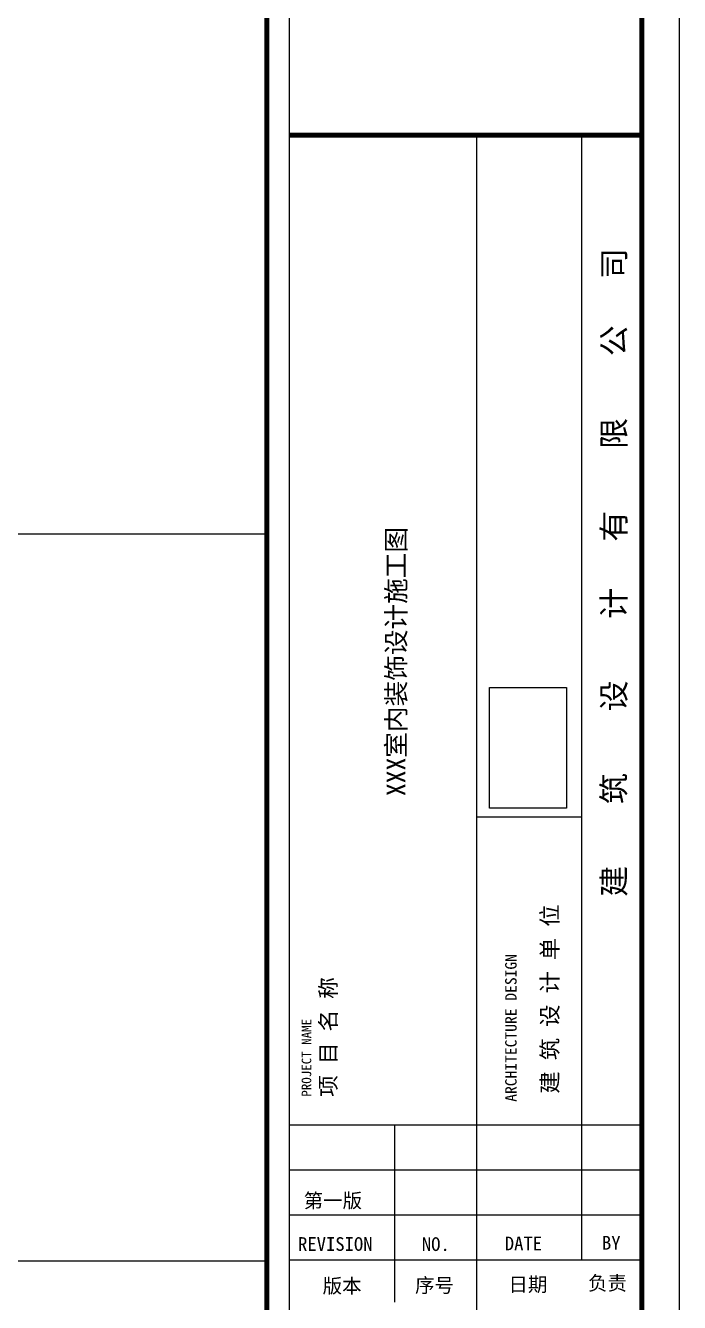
# Model space of a CAD drawing. Header units: millimetres. Extents: x 34817 to 170845, y 26625 to 47482.
# Drawn here: x 120131 to 124275, y 34998 to 43089 of the extents above; entities that cross this region are included whole.
import ezdxf
from ezdxf.enums import TextEntityAlignment as Align

# ---------------------------------------------------------------- set-up
doc = ezdxf.new("R2010")
doc.units = ezdxf.units.MM
doc.layers.get('0').update_dxf_attribs({"color": 142})
doc.layers.add('A-LIBRARY-图框', color=13, linetype='Continuous')
doc.styles.add('黑体', font='simhei_0.ttf')
picture_1 = doc.add_image_def('image1.jpg', size_in_pixel=(828, 1296))

# ---------------------------------------------------------------- blocks, each defined once
blk = doc.blocks.new('A$A20FB58630')
for p, q in [((557.47, 6.98), (557.47, 413.02)), ((557.47, 351.91), (623.11, 351.91)), ((592.38, 87.78), (592.38, 351.91)), ((611.93, 142.44), (611.93, 351.91)), ((592.38, 224.99), (611.93, 224.99)), ((623.11, 167.58), (557.47, 167.58)), ((577.12, 134.63), (577.12, 167.58)), ((623.11, 159.2), (557.47, 159.2)), ((623.11, 150.82), (557.47, 150.82)), ((623.11, 142.44), (557.47, 142.44))]:
    blk.add_line(p, q)
at = {"const_width": 0.938}
blk.add_lwpolyline([(43.07, 6.98), (623.11, 6.98), (623.11, 413.02), (43.07, 413.02)], close=True, dxfattribs=at)
for points in [[(553.28, 6.98), (553.28, 413.02)], [(623.11, 351.91), (557.47, 351.91)]]:
    blk.add_lwpolyline(points, dxfattribs=at)
at = {"layer": 'A-LIBRARY-图框', "color": 1}
blk.add_line((630.09, -36.09), (630.09, 456.09), dxfattribs=at)
at = {"style": '黑体'}
blk.add_text(' 建    筑    设    计   有    限    公   司', height=4.223, rotation=90, dxfattribs=at).set_placement((617.79, 269.06), align=Align.MIDDLE)
at = {"lineweight": 9, "style": '黑体'}
blk.add_text('建 筑 设 计 单 位', height=3.0405, rotation=90, dxfattribs=at).set_placement((607.47, 173.46))
at = {"style": '黑体'}
for s, height, p in [('ARCHITECTURE DESIGN', 2.1284, (599.77, 171.94)), ('项 目 名 称', 2.974, (566.18, 172.86, -202.7)), ('PROJECT NAME', 1.7736, (561.53, 172.89, -202.7))]:
    blk.add_text(s, height=height, rotation=90, dxfattribs=at).set_placement(p)
for s, height, p in [('第一版', 2.655, (560.13, 152.21)), ('REVISION', 2.549, (559.08, 144.19)), ('NO.', 2.549, (582.13, 144.17)), ('DATE', 2.549, (597.57, 144.29)), ('BY', 2.549, (615.66, 144.41)), ('版本', 2.655, (563.66, 136.34)), ('序号', 2.655, (580.87, 136.45)), ('日期', 2.655, (598.25, 136.61)), ('负责', 2.655, (613.06, 136.85))]:
    blk.add_text(s, height=height, dxfattribs=at).set_placement(p)
for tag, height, p in [('XXX', 3.5, (589.83, 374.91)), ('材料清单', 2.5, (592.38, 64.41)), ('1:60', 2.5, (579.33, 35.91)), ('2019.05', 2.5, (611.83, 35.91)), ('PL-00', 2.5, (592.33, 26.91))]:
    blk.add_attdef(tag, text='', height=height, dxfattribs=at).set_placement(p, align=Align.MIDDLE_CENTER)
blk.add_attdef('XXX室内装饰设计施工图', text='', height=3.5, rotation=90, dxfattribs=at).set_placement((577.33, 253.91), align=Align.MIDDLE_CENTER)

msp = doc.modelspace()

# ---------------------------------------------------------------- linework, layer by layer
at = {"layer": 'A-LIBRARY-图框'}
for p, q in [((104297, 39867.9), (121660.6, 39867.9)), ((104297, 35261.8), (121660.6, 35261.8))]:
    msp.add_line(p, q, dxfattribs=at)

# ---------------------------------------------------------------- block references
ref = msp.add_blockref('A$A20FB58630', (102831.2, 30418.1), dxfattribs=dict(at, xscale=34.03219720310778, yscale=34.03219720310778, zscale=34.03219720310778))
ref.add_attrib('XXX室内装饰设计施工图', 'XXX室内装饰设计施工图', dxfattribs={"layer": '0', "height": 119.113, "rotation": 90, "style": '黑体'}).set_placement((122478.9, 39059.3), align=Align.MIDDLE_CENTER)

# ---------------------------------------------------------------- pictures from other files: only their frames are drawn
image = msp.add_image(picture_1, insert=(123070, 38130), size_in_units=(488.6, 764.7))
image.dxf.flags = 7

doc.saveas('drawing.dxf')
